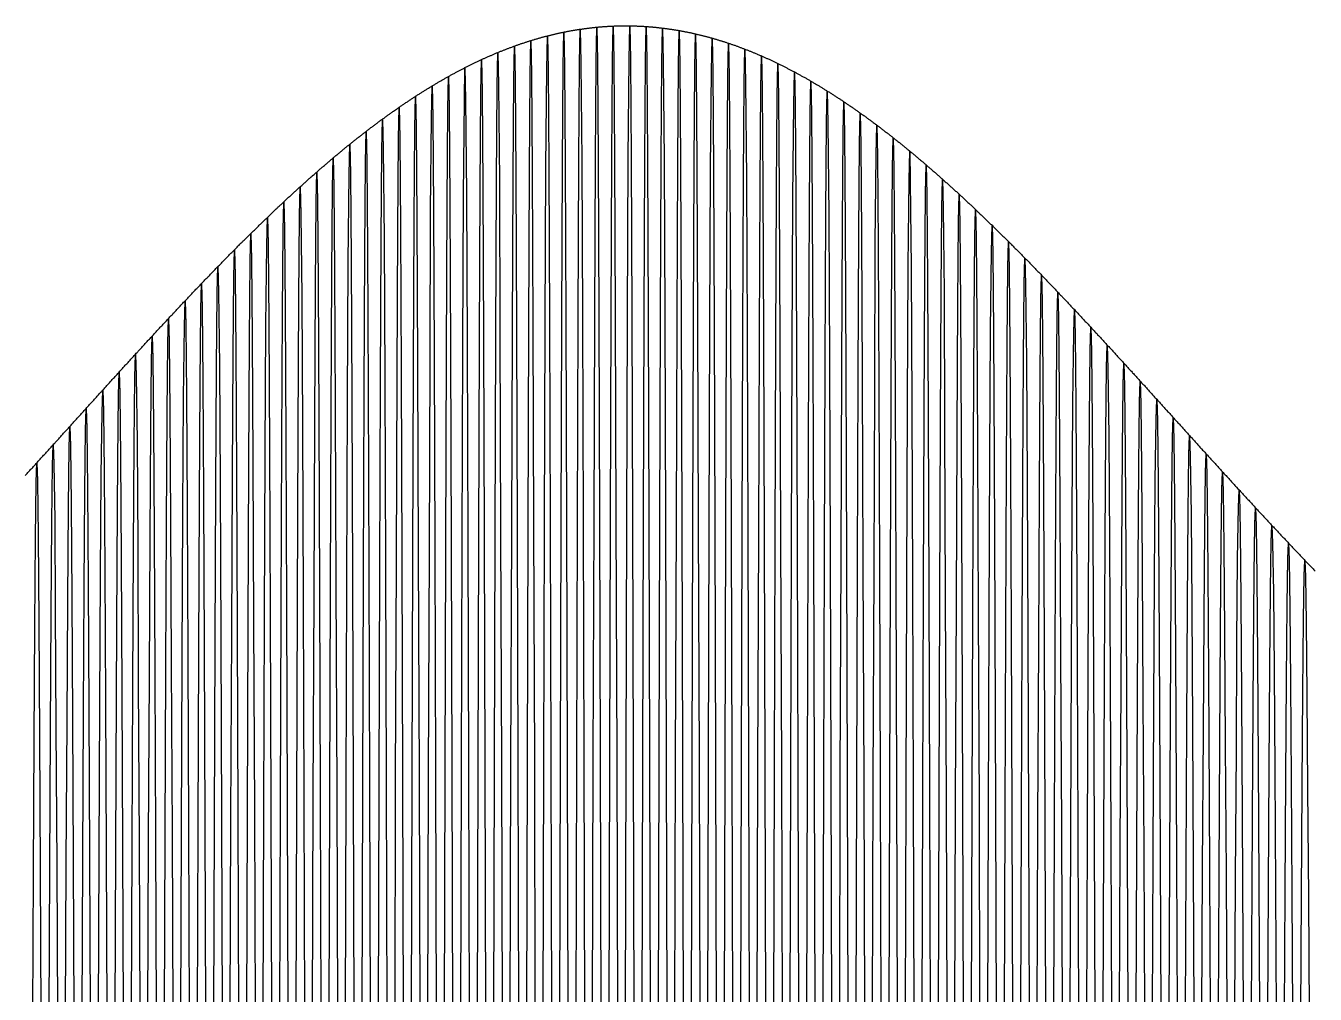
# Model space of a CAD drawing. Header units: metres. Extents: x 5 to 509, y -1 to 159.
# Drawn here: x 67.72 to 83.37, y 77.24 to 89 of the extents above; entities that cross this region are included whole.
import ezdxf

# ---------------------------------------------------------------- set-up
doc = ezdxf.new("R2010")
doc.units = ezdxf.units.M
doc.linetypes.add('DASHED', pattern=[0.6, 0.35, -0.25])
doc.layers.add('WAVE', color=7, linetype='Continuous')

msp = doc.modelspace()

# ---------------------------------------------------------------- linework, layer by layer
at = {"layer": 'WAVE', "linetype": 'DASHED'}
msp.add_lwpolyline([(67.708, 83.537), (67.717, 83.546), (67.725, 83.556), (67.733, 83.565), (67.742, 83.574), (67.75, 83.583), (67.758, 83.592), (67.767, 83.601), (67.775, 83.61), (67.783, 83.619), (67.792, 83.629), (67.8, 83.638), (67.808, 83.647), (67.817, 83.656), (67.825, 83.665), (67.833, 83.674), (67.842, 83.683), (67.85, 83.693), (67.858, 83.702), (67.867, 83.711), (67.875, 83.72), (67.883, 83.729), (67.892, 83.738), (67.9, 83.748), (67.908, 83.757), (67.917, 83.766), (67.925, 83.775), (67.933, 83.784), (67.942, 83.793), (67.95, 83.803), (67.958, 83.812), (67.967, 83.821), (67.975, 83.83), (67.983, 83.839), (67.992, 83.848), (68, 83.858), (68.008, 83.867), (68.017, 83.876), (68.025, 83.885), (68.033, 83.894), (68.042, 83.904), (68.05, 83.913), (68.058, 83.922), (68.067, 83.931), (68.075, 83.94), (68.083, 83.949), (68.092, 83.959), (68.1, 83.968), (68.108, 83.977), (68.117, 83.986), (68.125, 83.995), (68.133, 84.005), (68.142, 84.014), (68.15, 84.023), (68.158, 84.032), (68.167, 84.041), (68.175, 84.051), (68.183, 84.06), (68.192, 84.069), (68.2, 84.078), (68.208, 84.087), (68.217, 84.097), (68.225, 84.106), (68.233, 84.115), (68.242, 84.124), (68.25, 84.133), (68.258, 84.143), (68.267, 84.152), (68.275, 84.161), (68.283, 84.17), (68.292, 84.179), (68.3, 84.189), (68.308, 84.198), (68.317, 84.207), (68.325, 84.216), (68.333, 84.225), (68.342, 84.235), (68.35, 84.244), (68.358, 84.253), (68.367, 84.262), (68.375, 84.271), (68.383, 84.281), (68.392, 84.29), (68.4, 84.299), (68.408, 84.308), (68.417, 84.317), (68.425, 84.327), (68.433, 84.336), (68.442, 84.345), (68.45, 84.354), (68.458, 84.363), (68.467, 84.373), (68.475, 84.382), (68.483, 84.391), (68.492, 84.4), (68.5, 84.409), (68.508, 84.418), (68.517, 84.428), (68.525, 84.437), (68.533, 84.446), (68.542, 84.455), (68.55, 84.464), (68.558, 84.474), (68.567, 84.483), (68.575, 84.492), (68.583, 84.501), (68.592, 84.51), (68.6, 84.52), (68.608, 84.529), (68.617, 84.538), (68.625, 84.547), (68.633, 84.556), (68.642, 84.565), (68.65, 84.575), (68.658, 84.584), (68.667, 84.593), (68.675, 84.602), (68.683, 84.611), (68.692, 84.621), (68.7, 84.63), (68.708, 84.639), (68.717, 84.648), (68.725, 84.657), (68.733, 84.666), (68.742, 84.676), (68.75, 84.685), (68.758, 84.694), (68.767, 84.703), (68.775, 84.712), (68.783, 84.721), (68.792, 84.731), (68.8, 84.74), (68.808, 84.749), (68.817, 84.758), (68.825, 84.767), (68.833, 84.776), (68.842, 84.785), (68.85, 84.795), (68.858, 84.804), (68.867, 84.813), (68.875, 84.822), (68.883, 84.831), (68.892, 84.84), (68.9, 84.849), (68.908, 84.859), (68.917, 84.868), (68.925, 84.877), (68.933, 84.886), (68.942, 84.895), (68.95, 84.904), (68.958, 84.913), (68.967, 84.922), (68.975, 84.932), (68.983, 84.941), (68.992, 84.95), (69, 84.959), (69.008, 84.968), (69.017, 84.977), (69.025, 84.986), (69.033, 84.995), (69.042, 85.004), (69.05, 85.013), (69.058, 85.023), (69.067, 85.032), (69.075, 85.041), (69.083, 85.05), (69.092, 85.059), (69.1, 85.068), (69.108, 85.077), (69.117, 85.086), (69.125, 85.095), (69.133, 85.104), (69.142, 85.113), (69.15, 85.122), (69.158, 85.131), (69.167, 85.14), (69.175, 85.149), (69.183, 85.159), (69.192, 85.168), (69.2, 85.177), (69.208, 85.186), (69.217, 85.195), (69.225, 85.204), (69.233, 85.213), (69.242, 85.222), (69.25, 85.231), (69.258, 85.24), (69.267, 85.249), (69.275, 85.258), (69.283, 85.267), (69.292, 85.276), (69.3, 85.285), (69.308, 85.294), (69.317, 85.303), (69.325, 85.312), (69.333, 85.321), (69.342, 85.33), (69.35, 85.339), (69.358, 85.348), (69.367, 85.357), (69.375, 85.366), (69.383, 85.375), (69.392, 85.384), (69.4, 85.393), (69.408, 85.401), (69.417, 85.41), (69.425, 85.419), (69.433, 85.428), (69.442, 85.437), (69.45, 85.446), (69.458, 85.455), (69.467, 85.464), (69.475, 85.473), (69.483, 85.482), (69.492, 85.491), (69.5, 85.5), (69.508, 85.509), (69.517, 85.517), (69.525, 85.526), (69.533, 85.535), (69.542, 85.544), (69.55, 85.553), (69.558, 85.562), (69.567, 85.571), (69.575, 85.58), (69.583, 85.589), (69.592, 85.597), (69.6, 85.606), (69.608, 85.615), (69.617, 85.624), (69.625, 85.633), (69.633, 85.642), (69.642, 85.65), (69.65, 85.659), (69.658, 85.668), (69.667, 85.677), (69.675, 85.686), (69.683, 85.694), (69.692, 85.703), (69.7, 85.712), (69.708, 85.721), (69.717, 85.73), (69.725, 85.738), (69.733, 85.747), (69.742, 85.756), (69.75, 85.765), (69.758, 85.773), (69.767, 85.782), (69.775, 85.791), (69.783, 85.8), (69.792, 85.808), (69.8, 85.817), (69.808, 85.826), (69.817, 85.835), (69.825, 85.843), (69.833, 85.852), (69.842, 85.861), (69.85, 85.869), (69.858, 85.878), (69.867, 85.887), (69.875, 85.896), (69.883, 85.904), (69.892, 85.913), (69.9, 85.922), (69.908, 85.93), (69.917, 85.939), (69.925, 85.947), (69.933, 85.956), (69.942, 85.965), (69.95, 85.973), (69.958, 85.982), (69.967, 85.991), (69.975, 85.999), (69.983, 86.008), (69.992, 86.016), (70, 86.025), (70.008, 86.034), (70.017, 86.042), (70.025, 86.051), (70.033, 86.059), (70.042, 86.068), (70.05, 86.076), (70.058, 86.085), (70.067, 86.094), (70.075, 86.102), (70.083, 86.111), (70.092, 86.119), (70.1, 86.128), (70.108, 86.136), (70.117, 86.145), (70.125, 86.153), (70.133, 86.162), (70.142, 86.17), (70.15, 86.179), (70.158, 86.187), (70.167, 86.195), (70.175, 86.204), (70.183, 86.212), (70.192, 86.221), (70.2, 86.229), (70.208, 86.238), (70.217, 86.246), (70.225, 86.254), (70.233, 86.263), (70.242, 86.271), (70.25, 86.28), (70.258, 86.288), (70.267, 86.296), (70.275, 86.305), (70.283, 86.313), (70.292, 86.322), (70.3, 86.33), (70.308, 86.338), (70.317, 86.347), (70.325, 86.355), (70.333, 86.363), (70.342, 86.371), (70.35, 86.38), (70.358, 86.388), (70.367, 86.396), (70.375, 86.405), (70.383, 86.413), (70.392, 86.421), (70.4, 86.429), (70.408, 86.438), (70.417, 86.446), (70.425, 86.454), (70.433, 86.462), (70.442, 86.471), (70.45, 86.479), (70.458, 86.487), (70.467, 86.495), (70.475, 86.503), (70.483, 86.511), (70.492, 86.52), (70.5, 86.528), (70.508, 86.536), (70.517, 86.544), (70.525, 86.552), (70.533, 86.56), (70.542, 86.568), (70.55, 86.577), (70.558, 86.585), (70.567, 86.593), (70.575, 86.601), (70.583, 86.609), (70.592, 86.617), (70.6, 86.625), (70.608, 86.633), (70.617, 86.641), (70.625, 86.649), (70.633, 86.657), (70.642, 86.665), (70.65, 86.673), (70.658, 86.681), (70.667, 86.689), (70.675, 86.697), (70.683, 86.705), (70.692, 86.713), (70.7, 86.721), (70.708, 86.729), (70.717, 86.737), (70.725, 86.745), (70.733, 86.753), (70.742, 86.761), (70.75, 86.769), (70.758, 86.776), (70.767, 86.784), (70.775, 86.792), (70.783, 86.8), (70.792, 86.808), (70.8, 86.816), (70.808, 86.824), (70.817, 86.831), (70.825, 86.839), (70.833, 86.847), (70.842, 86.855), (70.85, 86.863), (70.858, 86.87), (70.867, 86.878), (70.875, 86.886), (70.883, 86.894), (70.892, 86.901), (70.9, 86.909), (70.908, 86.917), (70.917, 86.925), (70.925, 86.932), (70.933, 86.94), (70.942, 86.948), (70.95, 86.955), (70.958, 86.963), (70.967, 86.971), (70.975, 86.978), (70.983, 86.986), (70.992, 86.993), (71, 87.001), (71.008, 87.009), (71.017, 87.016), (71.025, 87.024), (71.033, 87.031), (71.042, 87.039), (71.05, 87.046), (71.058, 87.054), (71.067, 87.062), (71.075, 87.069), (71.083, 87.077), (71.092, 87.084), (71.1, 87.092), (71.108, 87.099), (71.117, 87.106), (71.125, 87.114), (71.133, 87.121), (71.142, 87.129), (71.15, 87.136), (71.158, 87.144), (71.167, 87.151), (71.175, 87.158), (71.183, 87.166), (71.192, 87.173), (71.2, 87.18), (71.208, 87.188), (71.217, 87.195), (71.225, 87.202), (71.233, 87.21), (71.242, 87.217), (71.25, 87.224), (71.258, 87.232), (71.267, 87.239), (71.275, 87.246), (71.283, 87.253), (71.292, 87.261), (71.3, 87.268), (71.308, 87.275), (71.317, 87.282), (71.325, 87.289), (71.333, 87.297), (71.342, 87.304), (71.35, 87.311), (71.358, 87.318), (71.367, 87.325), (71.375, 87.332), (71.383, 87.339), (71.392, 87.347), (71.4, 87.354), (71.408, 87.361), (71.417, 87.368), (71.425, 87.375), (71.433, 87.382), (71.442, 87.389), (71.45, 87.396), (71.458, 87.403), (71.467, 87.41), (71.475, 87.417), (71.483, 87.424), (71.492, 87.431), (71.5, 87.438), (71.508, 87.445), (71.517, 87.452), (71.525, 87.459), (71.533, 87.465), (71.542, 87.472), (71.55, 87.479), (71.558, 87.486), (71.567, 87.493), (71.575, 87.5), (71.583, 87.507), (71.592, 87.513), (71.6, 87.52), (71.608, 87.527), (71.617, 87.534), (71.625, 87.541), (71.633, 87.547), (71.642, 87.554), (71.65, 87.561), (71.658, 87.567), (71.667, 87.574), (71.675, 87.581), (71.683, 87.587), (71.692, 87.594), (71.7, 87.601), (71.708, 87.607), (71.717, 87.614), (71.725, 87.621), (71.733, 87.627), (71.742, 87.634), (71.75, 87.64), (71.758, 87.647), (71.767, 87.654), (71.775, 87.66), (71.783, 87.667), (71.792, 87.673), (71.8, 87.68), (71.808, 87.686), (71.817, 87.693), (71.825, 87.699), (71.833, 87.705), (71.842, 87.712), (71.85, 87.718), (71.858, 87.725), (71.867, 87.731), (71.875, 87.737), (71.883, 87.744), (71.892, 87.75), (71.9, 87.757), (71.908, 87.763), (71.917, 87.769), (71.925, 87.775), (71.933, 87.782), (71.942, 87.788), (71.95, 87.794), (71.958, 87.8), (71.967, 87.807), (71.975, 87.813), (71.983, 87.819), (71.992, 87.825), (72, 87.832), (72.008, 87.838), (72.017, 87.844), (72.025, 87.85), (72.033, 87.856), (72.042, 87.862), (72.05, 87.868), (72.058, 87.874), (72.067, 87.88), (72.075, 87.886), (72.083, 87.893), (72.092, 87.899), (72.1, 87.905), (72.108, 87.911), (72.117, 87.917), (72.125, 87.922), (72.133, 87.928), (72.142, 87.934), (72.15, 87.94), (72.158, 87.946), (72.167, 87.952), (72.175, 87.958), (72.183, 87.964), (72.192, 87.97), (72.2, 87.976), (72.208, 87.981), (72.217, 87.987), (72.225, 87.993), (72.233, 87.999), (72.242, 88.005), (72.25, 88.01), (72.258, 88.016), (72.267, 88.022), (72.275, 88.027), (72.283, 88.033), (72.292, 88.039), (72.3, 88.045), (72.308, 88.05), (72.317, 88.056), (72.325, 88.061), (72.333, 88.067), (72.342, 88.073), (72.35, 88.078), (72.358, 88.084), (72.367, 88.089), (72.375, 88.095), (72.383, 88.1), (72.392, 88.106), (72.4, 88.111), (72.408, 88.117), (72.417, 88.122), (72.425, 88.128), (72.433, 88.133), (72.442, 88.139), (72.45, 88.144), (72.458, 88.149), (72.467, 88.155), (72.475, 88.16), (72.483, 88.165), (72.492, 88.171), (72.5, 88.176), (72.508, 88.181), (72.517, 88.187), (72.525, 88.192), (72.533, 88.197), (72.542, 88.202), (72.55, 88.208), (72.558, 88.213), (72.567, 88.218), (72.575, 88.223), (72.583, 88.228), (72.592, 88.233), (72.6, 88.239), (72.608, 88.244), (72.617, 88.249), (72.625, 88.254), (72.633, 88.259), (72.642, 88.264), (72.65, 88.269), (72.658, 88.274), (72.667, 88.279), (72.675, 88.284), (72.683, 88.289), (72.692, 88.294), (72.7, 88.299), (72.708, 88.304), (72.717, 88.309), (72.725, 88.314), (72.733, 88.318), (72.742, 88.323), (72.75, 88.328), (72.758, 88.333), (72.767, 88.338), (72.775, 88.343), (72.783, 88.347), (72.792, 88.352), (72.8, 88.357), (72.808, 88.362), (72.817, 88.366), (72.825, 88.371), (72.833, 88.376), (72.842, 88.38), (72.85, 88.385), (72.858, 88.39), (72.867, 88.394), (72.875, 88.399), (72.883, 88.404), (72.892, 88.408), (72.9, 88.413), (72.908, 88.417), (72.917, 88.422), (72.925, 88.426), (72.933, 88.431), (72.942, 88.435), (72.95, 88.44), (72.958, 88.444), (72.967, 88.449), (72.975, 88.453), (72.983, 88.457), (72.992, 88.462), (73, 88.466), (73.008, 88.47), (73.017, 88.475), (73.025, 88.479), (73.033, 88.483), (73.042, 88.488), (73.05, 88.492), (73.058, 88.496), (73.067, 88.5), (73.075, 88.505), (73.083, 88.509), (73.092, 88.513), (73.1, 88.517), (73.108, 88.521), (73.117, 88.525), (73.125, 88.529), (73.133, 88.534), (73.142, 88.538), (73.15, 88.542), (73.158, 88.546), (73.167, 88.55), (73.175, 88.554), (73.183, 88.558), (73.192, 88.562), (73.2, 88.566), (73.208, 88.57), (73.217, 88.574), (73.225, 88.577), (73.233, 88.581), (73.242, 88.585), (73.25, 88.589), (73.258, 88.593), (73.267, 88.597), (73.275, 88.601), (73.283, 88.604), (73.292, 88.608), (73.3, 88.612), (73.308, 88.616), (73.317, 88.619), (73.325, 88.623), (73.333, 88.627), (73.342, 88.63), (73.35, 88.634), (73.358, 88.638), (73.367, 88.641), (73.375, 88.645), (73.383, 88.648), (73.392, 88.652), (73.4, 88.656), (73.408, 88.659), (73.417, 88.663), (73.425, 88.666), (73.433, 88.67), (73.442, 88.673), (73.45, 88.676), (73.458, 88.68), (73.467, 88.683), (73.475, 88.687), (73.483, 88.69), (73.492, 88.693), (73.5, 88.697), (73.508, 88.7), (73.517, 88.703), (73.525, 88.707), (73.533, 88.71), (73.542, 88.713), (73.55, 88.716), (73.558, 88.72), (73.567, 88.723), (73.575, 88.726), (73.583, 88.729), (73.592, 88.732), (73.6, 88.735), (73.608, 88.738), (73.617, 88.742), (73.625, 88.745), (73.633, 88.748), (73.642, 88.751), (73.65, 88.754), (73.658, 88.757), (73.667, 88.76), (73.675, 88.763), (73.683, 88.766), (73.692, 88.769), (73.7, 88.771), (73.708, 88.774), (73.717, 88.777), (73.725, 88.78), (73.733, 88.783), (73.742, 88.786), (73.75, 88.789), (73.758, 88.791), (73.767, 88.794), (73.775, 88.797), (73.783, 88.8), (73.792, 88.802), (73.8, 88.805), (73.808, 88.808), (73.817, 88.81), (73.825, 88.813), (73.833, 88.816), (73.842, 88.818), (73.85, 88.821), (73.858, 88.823), (73.867, 88.826), (73.875, 88.828), (73.883, 88.831), (73.892, 88.833), (73.9, 88.836), (73.908, 88.838), (73.917, 88.841), (73.925, 88.843), (73.933, 88.846), (73.942, 88.848), (73.95, 88.85), (73.958, 88.853), (73.967, 88.855), (73.975, 88.857), (73.983, 88.86), (73.992, 88.862), (74, 88.864), (74.008, 88.866), (74.017, 88.869), (74.025, 88.871), (74.033, 88.873), (74.042, 88.875), (74.05, 88.877), (74.058, 88.88), (74.067, 88.882), (74.075, 88.884), (74.083, 88.886), (74.092, 88.888), (74.1, 88.89), (74.108, 88.892), (74.117, 88.894), (74.125, 88.896), (74.133, 88.898), (74.142, 88.9), (74.15, 88.902), (74.158, 88.904), (74.167, 88.906), (74.175, 88.907), (74.183, 88.909), (74.192, 88.911), (74.2, 88.913), (74.208, 88.915), (74.217, 88.917), (74.225, 88.918), (74.233, 88.92), (74.242, 88.922), (74.25, 88.923), (74.258, 88.925), (74.267, 88.927), (74.275, 88.928), (74.283, 88.93), (74.292, 88.932), (74.3, 88.933), (74.308, 88.935), (74.317, 88.936), (74.325, 88.938), (74.333, 88.939), (74.342, 88.941), (74.35, 88.942), (74.358, 88.944), (74.367, 88.945), (74.375, 88.947), (74.383, 88.948), (74.392, 88.95), (74.4, 88.951), (74.408, 88.952), (74.417, 88.954), (74.425, 88.955), (74.433, 88.956), (74.442, 88.958), (74.45, 88.959), (74.458, 88.96), (74.467, 88.961), (74.475, 88.962), (74.483, 88.964), (74.492, 88.965), (74.5, 88.966), (74.508, 88.967), (74.517, 88.968), (74.525, 88.969), (74.533, 88.97), (74.542, 88.971), (74.55, 88.972), (74.558, 88.973), (74.567, 88.974), (74.575, 88.975), (74.583, 88.976), (74.592, 88.977), (74.6, 88.978), (74.608, 88.979), (74.617, 88.98), (74.625, 88.981), (74.633, 88.982), (74.642, 88.982), (74.65, 88.983), (74.658, 88.984), (74.667, 88.985), (74.675, 88.986), (74.683, 88.986), (74.692, 88.987), (74.7, 88.988), (74.708, 88.988), (74.717, 88.989), (74.725, 88.99), (74.733, 88.99), (74.742, 88.991), (74.75, 88.991), (74.758, 88.992), (74.767, 88.993), (74.775, 88.993), (74.783, 88.994), (74.792, 88.994), (74.8, 88.995), (74.808, 88.995), (74.817, 88.995), (74.825, 88.996), (74.833, 88.996), (74.842, 88.997), (74.85, 88.997), (74.858, 88.997), (74.867, 88.998), (74.875, 88.998), (74.883, 88.998), (74.892, 88.998), (74.9, 88.999), (74.908, 88.999), (74.917, 88.999), (74.925, 88.999), (74.933, 88.999), (74.942, 89), (74.95, 89), (74.958, 89), (74.967, 89), (74.975, 89), (74.983, 89), (74.992, 89), (75, 89), (75.008, 89), (75.017, 89), (75.025, 89), (75.033, 89), (75.042, 89), (75.05, 89), (75.058, 89), (75.067, 88.999), (75.075, 88.999), (75.083, 88.999), (75.092, 88.999), (75.1, 88.999), (75.108, 88.998), (75.117, 88.998), (75.125, 88.998), (75.133, 88.998), (75.142, 88.997), (75.15, 88.997), (75.158, 88.997), (75.167, 88.996), (75.175, 88.996), (75.183, 88.995), (75.192, 88.995), (75.2, 88.995), (75.208, 88.994), (75.217, 88.994), (75.225, 88.993), (75.233, 88.993), (75.242, 88.992), (75.25, 88.991), (75.258, 88.991), (75.267, 88.99), (75.275, 88.99), (75.283, 88.989), (75.292, 88.988), (75.3, 88.988), (75.308, 88.987), (75.317, 88.986), (75.325, 88.986), (75.333, 88.985), (75.342, 88.984), (75.35, 88.983), (75.358, 88.982), (75.367, 88.982), (75.375, 88.981), (75.383, 88.98), (75.392, 88.979), (75.4, 88.978), (75.408, 88.977), (75.417, 88.976), (75.425, 88.975), (75.433, 88.974), (75.442, 88.973), (75.45, 88.972), (75.458, 88.971), (75.467, 88.97), (75.475, 88.969), (75.483, 88.968), (75.492, 88.967), (75.5, 88.966), (75.508, 88.965), (75.517, 88.964), (75.525, 88.962), (75.533, 88.961), (75.542, 88.96), (75.55, 88.959), (75.558, 88.958), (75.567, 88.956), (75.575, 88.955), (75.583, 88.954), (75.592, 88.952), (75.6, 88.951), (75.608, 88.95), (75.617, 88.948), (75.625, 88.947), (75.633, 88.945), (75.642, 88.944), (75.65, 88.942), (75.658, 88.941), (75.667, 88.939), (75.675, 88.938), (75.683, 88.936), (75.692, 88.935), (75.7, 88.933), (75.708, 88.932), (75.717, 88.93), (75.725, 88.928), (75.733, 88.927), (75.742, 88.925), (75.75, 88.923), (75.758, 88.922), (75.767, 88.92), (75.775, 88.918), (75.783, 88.917), (75.792, 88.915), (75.8, 88.913), (75.808, 88.911), (75.817, 88.909), (75.825, 88.907), (75.833, 88.906), (75.842, 88.904), (75.85, 88.902), (75.858, 88.9), (75.867, 88.898), (75.875, 88.896), (75.883, 88.894), (75.892, 88.892), (75.9, 88.89), (75.908, 88.888), (75.917, 88.886), (75.925, 88.884), (75.933, 88.882), (75.942, 88.88), (75.95, 88.877), (75.958, 88.875), (75.967, 88.873), (75.975, 88.871), (75.983, 88.869), (75.992, 88.866), (76, 88.864), (76.008, 88.862), (76.017, 88.86), (76.025, 88.857), (76.033, 88.855), (76.042, 88.853), (76.05, 88.85), (76.058, 88.848), (76.067, 88.846), (76.075, 88.843), (76.083, 88.841), (76.092, 88.838), (76.1, 88.836), (76.108, 88.833), (76.117, 88.831), (76.125, 88.828), (76.133, 88.826), (76.142, 88.823), (76.15, 88.821), (76.158, 88.818), (76.167, 88.816), (76.175, 88.813), (76.183, 88.81), (76.192, 88.808), (76.2, 88.805), (76.208, 88.802), (76.217, 88.8), (76.225, 88.797), (76.233, 88.794), (76.242, 88.791), (76.25, 88.789), (76.258, 88.786), (76.267, 88.783), (76.275, 88.78), (76.283, 88.777), (76.292, 88.774), (76.3, 88.771), (76.308, 88.769), (76.317, 88.766), (76.325, 88.763), (76.333, 88.76), (76.342, 88.757), (76.35, 88.754), (76.358, 88.751), (76.367, 88.748), (76.375, 88.745), (76.383, 88.742), (76.392, 88.738), (76.4, 88.735), (76.408, 88.732), (76.417, 88.729), (76.425, 88.726), (76.433, 88.723), (76.442, 88.72), (76.45, 88.716), (76.458, 88.713), (76.467, 88.71), (76.475, 88.707), (76.483, 88.703), (76.492, 88.7), (76.5, 88.697), (76.508, 88.693), (76.517, 88.69), (76.525, 88.687), (76.533, 88.683), (76.542, 88.68), (76.55, 88.676), (76.558, 88.673), (76.567, 88.67), (76.575, 88.666), (76.583, 88.663), (76.592, 88.659), (76.6, 88.656), (76.608, 88.652), (76.617, 88.648), (76.625, 88.645), (76.633, 88.641), (76.642, 88.638), (76.65, 88.634), (76.658, 88.63), (76.667, 88.627), (76.675, 88.623), (76.683, 88.619), (76.692, 88.616), (76.7, 88.612), (76.708, 88.608), (76.717, 88.604), (76.725, 88.601), (76.733, 88.597), (76.742, 88.593), (76.75, 88.589), (76.758, 88.585), (76.767, 88.581), (76.775, 88.577), (76.783, 88.574), (76.792, 88.57), (76.8, 88.566), (76.808, 88.562), (76.817, 88.558), (76.825, 88.554), (76.833, 88.55), (76.842, 88.546), (76.85, 88.542), (76.858, 88.538), (76.867, 88.534), (76.875, 88.529), (76.883, 88.525), (76.892, 88.521), (76.9, 88.517), (76.908, 88.513), (76.917, 88.509), (76.925, 88.505), (76.933, 88.5), (76.942, 88.496), (76.95, 88.492), (76.958, 88.488), (76.967, 88.483), (76.975, 88.479), (76.983, 88.475), (76.992, 88.47), (77, 88.466), (77.008, 88.462), (77.017, 88.457), (77.025, 88.453), (77.033, 88.449), (77.042, 88.444), (77.05, 88.44), (77.058, 88.435), (77.067, 88.431), (77.075, 88.426), (77.083, 88.422), (77.092, 88.417), (77.1, 88.413), (77.108, 88.408), (77.117, 88.404), (77.125, 88.399), (77.133, 88.394), (77.142, 88.39), (77.15, 88.385), (77.158, 88.38), (77.167, 88.376), (77.175, 88.371), (77.183, 88.366), (77.192, 88.362), (77.2, 88.357), (77.208, 88.352), (77.217, 88.347), (77.225, 88.343), (77.233, 88.338), (77.242, 88.333), (77.25, 88.328), (77.258, 88.323), (77.267, 88.318), (77.275, 88.314), (77.283, 88.309), (77.292, 88.304), (77.3, 88.299), (77.308, 88.294), (77.317, 88.289), (77.325, 88.284), (77.333, 88.279), (77.342, 88.274), (77.35, 88.269), (77.358, 88.264), (77.367, 88.259), (77.375, 88.254), (77.383, 88.249), (77.392, 88.244), (77.4, 88.239), (77.408, 88.233), (77.417, 88.228), (77.425, 88.223), (77.433, 88.218), (77.442, 88.213), (77.45, 88.208), (77.458, 88.202), (77.467, 88.197), (77.475, 88.192), (77.483, 88.187), (77.492, 88.181), (77.5, 88.176), (77.508, 88.171), (77.517, 88.165), (77.525, 88.16), (77.533, 88.155), (77.542, 88.149), (77.55, 88.144), (77.558, 88.139), (77.567, 88.133), (77.575, 88.128), (77.583, 88.122), (77.592, 88.117), (77.6, 88.111), (77.608, 88.106), (77.617, 88.1), (77.625, 88.095), (77.633, 88.089), (77.642, 88.084), (77.65, 88.078), (77.658, 88.073), (77.667, 88.067), (77.675, 88.061), (77.683, 88.056), (77.692, 88.05), (77.7, 88.045), (77.708, 88.039), (77.717, 88.033), (77.725, 88.027), (77.733, 88.022), (77.742, 88.016), (77.75, 88.01), (77.758, 88.005), (77.767, 87.999), (77.775, 87.993), (77.783, 87.987), (77.792, 87.981), (77.8, 87.976), (77.808, 87.97), (77.817, 87.964), (77.825, 87.958), (77.833, 87.952), (77.842, 87.946), (77.85, 87.94), (77.858, 87.934), (77.867, 87.928), (77.875, 87.922), (77.883, 87.917), (77.892, 87.911), (77.9, 87.905), (77.908, 87.899), (77.917, 87.893), (77.925, 87.886), (77.933, 87.88), (77.942, 87.874), (77.95, 87.868), (77.958, 87.862), (77.967, 87.856), (77.975, 87.85), (77.983, 87.844), (77.992, 87.838), (78, 87.832), (78.008, 87.825), (78.017, 87.819), (78.025, 87.813), (78.033, 87.807), (78.042, 87.8), (78.05, 87.794), (78.058, 87.788), (78.067, 87.782), (78.075, 87.775), (78.083, 87.769), (78.092, 87.763), (78.1, 87.757), (78.108, 87.75), (78.117, 87.744), (78.125, 87.737), (78.133, 87.731), (78.142, 87.725), (78.15, 87.718), (78.158, 87.712), (78.167, 87.705), (78.175, 87.699), (78.183, 87.693), (78.192, 87.686), (78.2, 87.68), (78.208, 87.673), (78.217, 87.667), (78.225, 87.66), (78.233, 87.654), (78.242, 87.647), (78.25, 87.64), (78.258, 87.634), (78.267, 87.627), (78.275, 87.621), (78.283, 87.614), (78.292, 87.607), (78.3, 87.601), (78.308, 87.594), (78.317, 87.587), (78.325, 87.581), (78.333, 87.574), (78.342, 87.567), (78.35, 87.561), (78.358, 87.554), (78.367, 87.547), (78.375, 87.541), (78.383, 87.534), (78.392, 87.527), (78.4, 87.52), (78.408, 87.513), (78.417, 87.507), (78.425, 87.5), (78.433, 87.493), (78.442, 87.486), (78.45, 87.479), (78.458, 87.472), (78.467, 87.465), (78.475, 87.459), (78.483, 87.452), (78.492, 87.445), (78.5, 87.438), (78.508, 87.431), (78.517, 87.424), (78.525, 87.417), (78.533, 87.41), (78.542, 87.403), (78.55, 87.396), (78.558, 87.389), (78.567, 87.382), (78.575, 87.375), (78.583, 87.368), (78.592, 87.361), (78.6, 87.354), (78.608, 87.347), (78.617, 87.339), (78.625, 87.332), (78.633, 87.325), (78.642, 87.318), (78.65, 87.311), (78.658, 87.304), (78.667, 87.297), (78.675, 87.289), (78.683, 87.282), (78.692, 87.275), (78.7, 87.268), (78.708, 87.261), (78.717, 87.253), (78.725, 87.246), (78.733, 87.239), (78.742, 87.232), (78.75, 87.224), (78.758, 87.217), (78.767, 87.21), (78.775, 87.202), (78.783, 87.195), (78.792, 87.188), (78.8, 87.18), (78.808, 87.173), (78.817, 87.166), (78.825, 87.158), (78.833, 87.151), (78.842, 87.144), (78.85, 87.136), (78.858, 87.129), (78.867, 87.121), (78.875, 87.114), (78.883, 87.106), (78.892, 87.099), (78.9, 87.092), (78.908, 87.084), (78.917, 87.077), (78.925, 87.069), (78.933, 87.062), (78.942, 87.054), (78.95, 87.046), (78.958, 87.039), (78.967, 87.031), (78.975, 87.024), (78.983, 87.016), (78.992, 87.009), (79, 87.001), (79.008, 86.993), (79.017, 86.986), (79.025, 86.978), (79.033, 86.971), (79.042, 86.963), (79.05, 86.955), (79.058, 86.948), (79.067, 86.94), (79.075, 86.932), (79.083, 86.925), (79.092, 86.917), (79.1, 86.909), (79.108, 86.901), (79.117, 86.894), (79.125, 86.886), (79.133, 86.878), (79.142, 86.87), (79.15, 86.863), (79.158, 86.855), (79.167, 86.847), (79.175, 86.839), (79.183, 86.831), (79.192, 86.824), (79.2, 86.816), (79.208, 86.808), (79.217, 86.8), (79.225, 86.792), (79.233, 86.784), (79.242, 86.776), (79.25, 86.769), (79.258, 86.761), (79.267, 86.753), (79.275, 86.745), (79.283, 86.737), (79.292, 86.729), (79.3, 86.721), (79.308, 86.713), (79.317, 86.705), (79.325, 86.697), (79.333, 86.689), (79.342, 86.681), (79.35, 86.673), (79.358, 86.665), (79.367, 86.657), (79.375, 86.649), (79.383, 86.641), (79.392, 86.633), (79.4, 86.625), (79.408, 86.617), (79.417, 86.609), (79.425, 86.601), (79.433, 86.593), (79.442, 86.585), (79.45, 86.577), (79.458, 86.568), (79.467, 86.56), (79.475, 86.552), (79.483, 86.544), (79.492, 86.536), (79.5, 86.528), (79.508, 86.52), (79.517, 86.511), (79.525, 86.503), (79.533, 86.495), (79.542, 86.487), (79.55, 86.479), (79.558, 86.471), (79.567, 86.462), (79.575, 86.454), (79.583, 86.446), (79.592, 86.438), (79.6, 86.429), (79.608, 86.421), (79.617, 86.413), (79.625, 86.405), (79.633, 86.396), (79.642, 86.388), (79.65, 86.38), (79.658, 86.371), (79.667, 86.363), (79.675, 86.355), (79.683, 86.347), (79.692, 86.338), (79.7, 86.33), (79.708, 86.322), (79.717, 86.313), (79.725, 86.305), (79.733, 86.296), (79.742, 86.288), (79.75, 86.28), (79.758, 86.271), (79.767, 86.263), (79.775, 86.254), (79.783, 86.246), (79.792, 86.238), (79.8, 86.229), (79.808, 86.221), (79.817, 86.212), (79.825, 86.204), (79.833, 86.195), (79.842, 86.187), (79.85, 86.179), (79.858, 86.17), (79.867, 86.162), (79.875, 86.153), (79.883, 86.145), (79.892, 86.136), (79.9, 86.128), (79.908, 86.119), (79.917, 86.111), (79.925, 86.102), (79.933, 86.094), (79.942, 86.085), (79.95, 86.076), (79.958, 86.068), (79.967, 86.059), (79.975, 86.051), (79.983, 86.042), (79.992, 86.034), (80, 86.025), (80.008, 86.016), (80.017, 86.008), (80.025, 85.999), (80.033, 85.991), (80.042, 85.982), (80.05, 85.973), (80.058, 85.965), (80.067, 85.956), (80.075, 85.947), (80.083, 85.939), (80.092, 85.93), (80.1, 85.922), (80.108, 85.913), (80.117, 85.904), (80.125, 85.896), (80.133, 85.887), (80.142, 85.878), (80.15, 85.869), (80.158, 85.861), (80.167, 85.852), (80.175, 85.843), (80.183, 85.835), (80.192, 85.826), (80.2, 85.817), (80.208, 85.808), (80.217, 85.8), (80.225, 85.791), (80.233, 85.782), (80.242, 85.773), (80.25, 85.765), (80.258, 85.756), (80.267, 85.747), (80.275, 85.738), (80.283, 85.73), (80.292, 85.721), (80.3, 85.712), (80.308, 85.703), (80.317, 85.694), (80.325, 85.686), (80.333, 85.677), (80.342, 85.668), (80.35, 85.659), (80.358, 85.65), (80.367, 85.642), (80.375, 85.633), (80.383, 85.624), (80.392, 85.615), (80.4, 85.606), (80.408, 85.597), (80.417, 85.589), (80.425, 85.58), (80.433, 85.571), (80.442, 85.562), (80.45, 85.553), (80.458, 85.544), (80.467, 85.535), (80.475, 85.526), (80.483, 85.517), (80.492, 85.509), (80.5, 85.5), (80.508, 85.491), (80.517, 85.482), (80.525, 85.473), (80.533, 85.464), (80.542, 85.455), (80.55, 85.446), (80.558, 85.437), (80.567, 85.428), (80.575, 85.419), (80.583, 85.41), (80.592, 85.401), (80.6, 85.393), (80.608, 85.384), (80.617, 85.375), (80.625, 85.366), (80.633, 85.357), (80.642, 85.348), (80.65, 85.339), (80.658, 85.33), (80.667, 85.321), (80.675, 85.312), (80.683, 85.303), (80.692, 85.294), (80.7, 85.285), (80.708, 85.276), (80.717, 85.267), (80.725, 85.258), (80.733, 85.249), (80.742, 85.24), (80.75, 85.231), (80.758, 85.222), (80.767, 85.213), (80.775, 85.204), (80.783, 85.195), (80.792, 85.186), (80.8, 85.177), (80.808, 85.168), (80.817, 85.159), (80.825, 85.149), (80.833, 85.14), (80.842, 85.131), (80.85, 85.122), (80.858, 85.113), (80.867, 85.104), (80.875, 85.095), (80.883, 85.086), (80.892, 85.077), (80.9, 85.068), (80.908, 85.059), (80.917, 85.05), (80.925, 85.041), (80.933, 85.032), (80.942, 85.023), (80.95, 85.013), (80.958, 85.004), (80.967, 84.995), (80.975, 84.986), (80.983, 84.977), (80.992, 84.968), (81, 84.959), (81.008, 84.95), (81.017, 84.941), (81.025, 84.932), (81.033, 84.922), (81.042, 84.913), (81.05, 84.904), (81.058, 84.895), (81.067, 84.886), (81.075, 84.877), (81.083, 84.868), (81.092, 84.859), (81.1, 84.849), (81.108, 84.84), (81.117, 84.831), (81.125, 84.822), (81.133, 84.813), (81.142, 84.804), (81.15, 84.795), (81.158, 84.785), (81.167, 84.776), (81.175, 84.767), (81.183, 84.758), (81.192, 84.749), (81.2, 84.74), (81.208, 84.731), (81.217, 84.721), (81.225, 84.712), (81.233, 84.703), (81.242, 84.694), (81.25, 84.685), (81.258, 84.676), (81.267, 84.666), (81.275, 84.657), (81.283, 84.648), (81.292, 84.639), (81.3, 84.63), (81.308, 84.621), (81.317, 84.611), (81.325, 84.602), (81.333, 84.593), (81.342, 84.584), (81.35, 84.575), (81.358, 84.565), (81.367, 84.556), (81.375, 84.547), (81.383, 84.538), (81.392, 84.529), (81.4, 84.52), (81.408, 84.51), (81.417, 84.501), (81.425, 84.492), (81.433, 84.483), (81.442, 84.474), (81.45, 84.464), (81.458, 84.455), (81.467, 84.446), (81.475, 84.437), (81.483, 84.428), (81.492, 84.418), (81.5, 84.409), (81.508, 84.4), (81.517, 84.391), (81.525, 84.382), (81.533, 84.373), (81.542, 84.363), (81.55, 84.354), (81.558, 84.345), (81.567, 84.336), (81.575, 84.327), (81.583, 84.317), (81.592, 84.308), (81.6, 84.299), (81.608, 84.29), (81.617, 84.281), (81.625, 84.271), (81.633, 84.262), (81.642, 84.253), (81.65, 84.244), (81.658, 84.235), (81.667, 84.225), (81.675, 84.216), (81.683, 84.207), (81.692, 84.198), (81.7, 84.189), (81.708, 84.179), (81.717, 84.17), (81.725, 84.161), (81.733, 84.152), (81.742, 84.143), (81.75, 84.133), (81.758, 84.124), (81.767, 84.115), (81.775, 84.106), (81.783, 84.097), (81.792, 84.087), (81.8, 84.078), (81.808, 84.069), (81.817, 84.06), (81.825, 84.051), (81.833, 84.041), (81.842, 84.032), (81.85, 84.023), (81.858, 84.014), (81.867, 84.005), (81.875, 83.995), (81.883, 83.986), (81.892, 83.977), (81.9, 83.968), (81.908, 83.959), (81.917, 83.949), (81.925, 83.94), (81.933, 83.931), (81.942, 83.922), (81.95, 83.913), (81.958, 83.904), (81.967, 83.894), (81.975, 83.885), (81.983, 83.876), (81.992, 83.867), (82, 83.858), (82.008, 83.848), (82.017, 83.839), (82.025, 83.83), (82.033, 83.821), (82.042, 83.812), (82.05, 83.803), (82.058, 83.793), (82.067, 83.784), (82.075, 83.775), (82.083, 83.766), (82.092, 83.757), (82.1, 83.748), (82.108, 83.738), (82.117, 83.729), (82.125, 83.72), (82.133, 83.711), (82.142, 83.702), (82.15, 83.693), (82.158, 83.683), (82.167, 83.674), (82.175, 83.665), (82.183, 83.656), (82.192, 83.647), (82.2, 83.638), (82.208, 83.629), (82.217, 83.619), (82.225, 83.61), (82.233, 83.601), (82.242, 83.592), (82.25, 83.583), (82.258, 83.574), (82.267, 83.565), (82.275, 83.556), (82.283, 83.546), (82.292, 83.537), (82.3, 83.528), (82.308, 83.519), (82.317, 83.51), (82.325, 83.501), (82.333, 83.492), (82.342, 83.483), (82.35, 83.473), (82.358, 83.464), (82.367, 83.455), (82.375, 83.446), (82.383, 83.437), (82.392, 83.428), (82.4, 83.419), (82.408, 83.41), (82.417, 83.401), (82.425, 83.392), (82.433, 83.383), (82.442, 83.373), (82.45, 83.364), (82.458, 83.355), (82.467, 83.346), (82.475, 83.337), (82.483, 83.328), (82.492, 83.319), (82.5, 83.31), (82.508, 83.301), (82.517, 83.292), (82.525, 83.283), (82.533, 83.274), (82.542, 83.265), (82.55, 83.256), (82.558, 83.247), (82.567, 83.238), (82.575, 83.228), (82.583, 83.219), (82.592, 83.21), (82.6, 83.201), (82.608, 83.192), (82.617, 83.183), (82.625, 83.174), (82.633, 83.165), (82.642, 83.156), (82.65, 83.147), (82.658, 83.138), (82.667, 83.129), (82.675, 83.12), (82.683, 83.111), (82.692, 83.102), (82.7, 83.093), (82.708, 83.084), (82.717, 83.075), (82.725, 83.066), (82.733, 83.057), (82.742, 83.048), (82.75, 83.039), (82.758, 83.03), (82.767, 83.021), (82.775, 83.012), (82.783, 83.004), (82.792, 82.995), (82.8, 82.986), (82.808, 82.977), (82.817, 82.968), (82.825, 82.959), (82.833, 82.95), (82.842, 82.941), (82.85, 82.932), (82.858, 82.923), (82.867, 82.914), (82.875, 82.905), (82.883, 82.896), (82.892, 82.887), (82.9, 82.878), (82.908, 82.87), (82.917, 82.861), (82.925, 82.852), (82.933, 82.843), (82.942, 82.834), (82.95, 82.825), (82.958, 82.816), (82.967, 82.807), (82.975, 82.798), (82.983, 82.79), (82.992, 82.781), (83, 82.772), (83.008, 82.763), (83.017, 82.754), (83.025, 82.745), (83.033, 82.736), (83.042, 82.728), (83.05, 82.719), (83.058, 82.71), (83.067, 82.701), (83.075, 82.692), (83.083, 82.683), (83.092, 82.675), (83.1, 82.666), (83.108, 82.657), (83.117, 82.648), (83.125, 82.639), (83.133, 82.631), (83.142, 82.622), (83.15, 82.613), (83.158, 82.604), (83.167, 82.595), (83.175, 82.587), (83.183, 82.578), (83.192, 82.569), (83.2, 82.56), (83.208, 82.552), (83.217, 82.543), (83.225, 82.534), (83.233, 82.525), (83.242, 82.517), (83.25, 82.508), (83.258, 82.499), (83.267, 82.491), (83.275, 82.482), (83.283, 82.473), (83.292, 82.464), (83.3, 82.456), (83.308, 82.447), (83.317, 82.438), (83.325, 82.43), (83.333, 82.421), (83.342, 82.412), (83.35, 82.404), (83.358, 82.395), (83.367, 82.386), (83.375, 82.378)], dxfattribs=at)
at = {"layer": 'WAVE'}
for points in [[(74.4, 77), (74.408, 80.093), (74.417, 82.977), (74.425, 85.453), (74.433, 87.354), (74.442, 88.55), (74.45, 88.959), (74.458, 88.552), (74.467, 87.359), (74.475, 85.459), (74.483, 82.982), (74.492, 80.097), (74.5, 77)], [(74.6, 77), (74.608, 80.1), (74.617, 82.99), (74.625, 85.472), (74.633, 87.376), (74.642, 88.574), (74.65, 88.983), (74.658, 88.576), (74.667, 87.379), (74.675, 85.475), (74.683, 82.993), (74.692, 80.102), (74.7, 77)], [(74.8, 77), (74.808, 80.105), (74.817, 82.998), (74.825, 85.482), (74.833, 87.389), (74.842, 88.588), (74.85, 88.997), (74.858, 88.588), (74.867, 87.39), (74.875, 85.484), (74.883, 82.999), (74.892, 80.105), (74.9, 77)], [(75, 77), (75.008, 80.106), (75.017, 83), (75.025, 85.485), (75.033, 87.392), (75.042, 88.591), (75.05, 89), (75.058, 88.591), (75.067, 87.392), (75.075, 85.485), (75.083, 83), (75.092, 80.106), (75.1, 77)], [(75.2, 77), (75.208, 80.104), (75.217, 82.997), (75.225, 85.48), (75.233, 87.386), (75.242, 88.583), (75.25, 88.991), (75.258, 88.582), (75.267, 87.384), (75.275, 85.478), (75.283, 82.995), (75.292, 80.103), (75.3, 77)], [(75.4, 77), (75.408, 80.1), (75.417, 82.988), (75.425, 85.468), (75.433, 87.37), (75.442, 88.565), (75.45, 88.972), (75.458, 88.563), (75.467, 87.367), (75.475, 85.464), (75.483, 82.984), (75.492, 80.097), (75.5, 77)], [(75.6, 77), (75.608, 80.093), (75.617, 82.974), (75.625, 85.448), (75.633, 87.345), (75.642, 88.537), (75.65, 88.942), (75.658, 88.534), (75.667, 87.34), (75.675, 85.441), (75.683, 82.968), (75.692, 80.089), (75.7, 77)], [(73.8, 77), (73.808, 80.056), (73.817, 82.905), (73.825, 85.353), (73.833, 87.233), (73.842, 88.416), (73.85, 88.821), (73.858, 88.42), (73.867, 87.242), (73.875, 85.364), (73.883, 82.915), (73.892, 80.063), (73.9, 77)], [(74, 77), (74.008, 80.071), (74.017, 82.934), (74.025, 85.394), (74.033, 87.282), (74.042, 88.471), (74.05, 88.877), (74.058, 88.475), (74.067, 87.29), (74.075, 85.403), (74.083, 82.943), (74.092, 80.077), (74.1, 77)], [(74.2, 77), (74.208, 80.084), (74.217, 82.958), (74.225, 85.427), (74.233, 87.323), (74.242, 88.516), (74.25, 88.923), (74.258, 88.519), (74.267, 87.329), (74.275, 85.435), (74.283, 82.965), (74.292, 80.088), (74.3, 77)], [(75.8, 77), (75.808, 80.083), (75.817, 82.955), (75.825, 85.42), (75.833, 87.311), (75.842, 88.498), (75.85, 88.902), (75.858, 88.494), (75.867, 87.304), (75.875, 85.412), (75.883, 82.947), (75.892, 80.078), (75.9, 77)], [(76, 77), (76.008, 80.07), (76.017, 82.93), (76.025, 85.384), (76.033, 87.267), (76.042, 88.449), (76.05, 88.85), (76.058, 88.444), (76.067, 87.259), (76.075, 85.374), (76.083, 82.92), (76.092, 80.064), (76.1, 77)], [(76.2, 77), (76.208, 80.055), (76.217, 82.9), (76.225, 85.342), (76.233, 87.214), (76.242, 88.39), (76.25, 88.789), (76.258, 88.384), (76.267, 87.204), (76.275, 85.33), (76.283, 82.889), (76.292, 80.047), (76.3, 77)], [(73.4, 77), (73.408, 80.018), (73.417, 82.831), (73.425, 85.249), (73.433, 87.106), (73.442, 88.275), (73.45, 88.676), (73.458, 88.282), (73.467, 87.118), (73.475, 85.264), (73.483, 82.845), (73.492, 80.026), (73.5, 77)], [(73.6, 77), (73.608, 80.038), (73.617, 82.871), (73.625, 85.305), (73.633, 87.174), (73.642, 88.35), (73.65, 88.754), (73.658, 88.356), (73.667, 87.184), (73.675, 85.317), (73.683, 82.883), (73.692, 80.046), (73.7, 77)], [(76.4, 77), (76.408, 80.037), (76.417, 82.865), (76.425, 85.291), (76.433, 87.152), (76.442, 88.32), (76.45, 88.716), (76.458, 88.314), (76.467, 87.141), (76.475, 85.278), (76.483, 82.852), (76.492, 80.028), (76.5, 77)], [(76.6, 77), (76.608, 80.016), (76.617, 82.824), (76.625, 85.234), (76.633, 87.082), (76.642, 88.241), (76.65, 88.634), (76.658, 88.234), (76.667, 87.069), (76.675, 85.219), (76.683, 82.81), (76.692, 80.006), (76.7, 77)], [(73, 77), (73.008, 79.969), (73.017, 82.737), (73.025, 85.117), (73.033, 86.945), (73.042, 88.096), (73.05, 88.492), (73.058, 88.104), (73.067, 86.96), (73.075, 85.135), (73.083, 82.754), (73.092, 79.98), (73.1, 77)], [(73.2, 77), (73.208, 79.994), (73.217, 82.787), (73.225, 85.186), (73.233, 87.03), (73.242, 88.19), (73.25, 88.589), (73.258, 88.198), (73.267, 87.043), (73.275, 85.203), (73.283, 82.802), (73.292, 80.004), (73.3, 77)], [(76.8, 77), (76.808, 79.992), (76.817, 82.779), (76.825, 85.17), (76.833, 87.002), (76.842, 88.152), (76.85, 88.542), (76.858, 88.144), (76.867, 86.988), (76.875, 85.153), (76.883, 82.763), (76.892, 79.982), (76.9, 77)], [(72.8, 77), (72.808, 79.941), (72.817, 82.683), (72.825, 85.041), (72.833, 86.852), (72.842, 87.993), (72.85, 88.385), (72.858, 88.002), (72.867, 86.868), (72.875, 85.06), (72.883, 82.702), (72.892, 79.953), (72.9, 77)], [(77, 77), (77.008, 79.967), (77.017, 82.729), (77.025, 85.098), (77.033, 86.915), (77.042, 88.054), (77.05, 88.44), (77.058, 88.046), (77.067, 86.899), (77.075, 85.08), (77.083, 82.711), (77.092, 79.955), (77.1, 77)], [(77.2, 77), (77.208, 79.938), (77.217, 82.674), (77.225, 85.02), (77.233, 86.819), (77.242, 87.947), (77.25, 88.328), (77.258, 87.938), (77.267, 86.802), (77.275, 85), (77.283, 82.654), (77.292, 79.926), (77.3, 77)], [(72.6, 77), (72.608, 79.91), (72.617, 82.624), (72.625, 84.958), (72.633, 86.751), (72.642, 87.88), (72.65, 88.269), (72.658, 87.89), (72.667, 86.768), (72.675, 84.979), (72.683, 82.645), (72.692, 79.923), (72.7, 77)], [(77.4, 77), (77.408, 79.907), (77.417, 82.614), (77.425, 84.936), (77.433, 86.715), (77.442, 87.831), (77.45, 88.208), (77.458, 87.821), (77.467, 86.697), (77.475, 84.914), (77.483, 82.593), (77.492, 79.894), (77.5, 77)], [(72.2, 77), (72.208, 79.842), (72.217, 82.494), (72.225, 84.773), (72.233, 86.525), (72.242, 87.63), (72.25, 88.01), (72.258, 87.641), (72.267, 86.545), (72.275, 84.798), (72.283, 82.517), (72.292, 79.857), (72.3, 77)], [(72.4, 77), (72.408, 79.877), (72.417, 82.561), (72.425, 84.869), (72.433, 86.642), (72.442, 87.759), (72.45, 88.144), (72.458, 87.769), (72.467, 86.66), (72.475, 84.891), (72.483, 82.583), (72.492, 79.891), (72.5, 77)], [(77.6, 77), (77.608, 79.874), (77.617, 82.55), (77.625, 84.845), (77.633, 86.604), (77.642, 87.706), (77.65, 88.078), (77.658, 87.695), (77.667, 86.584), (77.675, 84.822), (77.683, 82.528), (77.692, 79.86), (77.7, 77)], [(72, 77), (72.008, 79.805), (72.017, 82.422), (72.025, 84.672), (72.033, 86.402), (72.042, 87.492), (72.05, 87.868), (72.058, 87.504), (72.067, 86.423), (72.075, 84.698), (72.083, 82.446), (72.092, 79.821), (72.1, 77)], [(77.8, 77), (77.808, 79.839), (77.817, 82.482), (77.825, 84.748), (77.833, 86.485), (77.842, 87.573), (77.85, 87.94), (77.858, 87.562), (77.867, 86.464), (77.875, 84.723), (77.883, 82.458), (77.892, 79.824), (77.9, 77)], [(71.8, 77), (71.808, 79.766), (71.817, 82.346), (71.825, 84.565), (71.833, 86.271), (71.842, 87.347), (71.85, 87.718), (71.858, 87.359), (71.867, 86.293), (71.875, 84.593), (71.883, 82.372), (71.892, 79.782), (71.9, 77)], [(78, 77), (78.008, 79.802), (78.017, 82.41), (78.025, 84.646), (78.033, 86.359), (78.042, 87.432), (78.05, 87.794), (78.058, 87.42), (78.067, 86.337), (78.075, 84.619), (78.083, 82.385), (78.092, 79.786), (78.1, 77)], [(71.6, 77), (71.608, 79.725), (71.617, 82.267), (71.625, 84.453), (71.633, 86.134), (71.642, 87.194), (71.65, 87.561), (71.658, 87.207), (71.667, 86.157), (71.675, 84.482), (71.683, 82.294), (71.692, 79.742), (71.7, 77)], [(78.2, 77), (78.208, 79.762), (78.217, 82.333), (78.225, 84.538), (78.233, 86.226), (78.242, 87.284), (78.25, 87.64), (78.258, 87.272), (78.267, 86.203), (78.275, 84.51), (78.283, 82.307), (78.292, 79.745), (78.3, 77)], [(71.4, 77), (71.408, 79.682), (71.417, 82.184), (71.425, 84.336), (71.433, 85.991), (71.442, 87.035), (71.45, 87.396), (71.458, 87.048), (71.467, 86.015), (71.475, 84.366), (71.483, 82.212), (71.492, 79.7), (71.5, 77)], [(78.4, 77), (78.408, 79.721), (78.417, 82.253), (78.425, 84.424), (78.433, 86.087), (78.442, 87.129), (78.45, 87.479), (78.458, 87.115), (78.467, 86.063), (78.475, 84.395), (78.483, 82.226), (78.492, 79.703), (78.5, 77)], [(71.2, 77), (71.208, 79.637), (71.217, 82.098), (71.225, 84.214), (71.233, 85.842), (71.242, 86.869), (71.25, 87.224), (71.258, 86.883), (71.267, 85.867), (71.275, 84.245), (71.283, 82.127), (71.292, 79.656), (71.3, 77)], [(78.6, 77), (78.608, 79.678), (78.617, 82.17), (78.625, 84.306), (78.633, 85.942), (78.642, 86.967), (78.65, 87.311), (78.658, 86.953), (78.667, 85.917), (78.675, 84.276), (78.683, 82.141), (78.692, 79.659), (78.7, 77)], [(78.8, 77), (78.808, 79.633), (78.817, 82.083), (78.825, 84.183), (78.833, 85.791), (78.842, 86.798), (78.85, 87.136), (78.858, 86.784), (78.867, 85.765), (78.875, 84.152), (78.883, 82.053), (78.892, 79.614), (78.9, 77)], [(71, 77), (71.008, 79.59), (71.017, 82.008), (71.025, 84.088), (71.033, 85.687), (71.042, 86.697), (71.05, 87.046), (71.058, 86.711), (71.067, 85.714), (71.075, 84.12), (71.083, 82.038), (71.092, 79.61), (71.1, 77)], [(79, 77), (79.008, 79.586), (79.017, 81.993), (79.025, 84.056), (79.033, 85.635), (79.042, 86.623), (79.05, 86.955), (79.058, 86.609), (79.067, 85.608), (79.075, 84.023), (79.083, 81.962), (79.092, 79.567), (79.1, 77)], [(70.8, 77), (70.808, 79.543), (70.817, 81.916), (70.825, 83.957), (70.833, 85.528), (70.842, 86.519), (70.85, 86.863), (70.858, 86.534), (70.867, 85.555), (70.875, 83.99), (70.883, 81.947), (70.892, 79.563), (70.9, 77)], [(79.2, 77), (79.208, 79.538), (79.217, 81.9), (79.225, 83.924), (79.233, 85.473), (79.242, 86.443), (79.25, 86.769), (79.258, 86.428), (79.267, 85.446), (79.275, 83.891), (79.283, 81.868), (79.292, 79.518), (79.3, 77)], [(70.6, 77), (70.608, 79.493), (70.617, 81.821), (70.625, 83.823), (70.633, 85.363), (70.642, 86.336), (70.65, 86.673), (70.658, 86.351), (70.667, 85.391), (70.675, 83.857), (70.683, 81.853), (70.692, 79.514), (70.7, 77)], [(70.4, 77), (70.408, 79.443), (70.417, 81.723), (70.425, 83.685), (70.433, 85.195), (70.442, 86.148), (70.45, 86.479), (70.458, 86.164), (70.467, 85.223), (70.475, 83.72), (70.483, 81.756), (70.492, 79.464), (70.5, 77)], [(79.4, 77), (79.408, 79.489), (79.417, 81.804), (79.425, 83.789), (79.433, 85.308), (79.442, 86.258), (79.45, 86.577), (79.458, 86.242), (79.467, 85.28), (79.475, 83.754), (79.483, 81.772), (79.492, 79.468), (79.5, 77)], [(70.2, 77), (70.208, 79.391), (70.217, 81.623), (70.225, 83.544), (70.233, 85.022), (70.242, 85.955), (70.25, 86.28), (70.258, 85.972), (70.267, 85.051), (70.275, 83.579), (70.283, 81.657), (70.292, 79.413), (70.3, 77)], [(79.6, 77), (79.608, 79.438), (79.617, 81.706), (79.625, 83.65), (79.633, 85.137), (79.642, 86.068), (79.65, 86.38), (79.658, 86.052), (79.667, 85.109), (79.675, 83.615), (79.683, 81.673), (79.692, 79.417), (79.7, 77)], [(79.8, 77), (79.808, 79.387), (79.817, 81.606), (79.825, 83.508), (79.833, 84.964), (79.842, 85.874), (79.85, 86.179), (79.858, 85.858), (79.867, 84.934), (79.875, 83.472), (79.883, 81.572), (79.892, 79.365), (79.9, 77)], [(70, 77), (70.008, 79.338), (70.017, 81.521), (70.025, 83.4), (70.033, 84.846), (70.042, 85.759), (70.05, 86.076), (70.058, 85.775), (70.067, 84.875), (70.075, 83.436), (70.083, 81.555), (70.092, 79.36), (70.1, 77)], [(80, 77), (80.008, 79.334), (80.017, 81.504), (80.025, 83.363), (80.033, 84.786), (80.042, 85.676), (80.05, 85.973), (80.058, 85.659), (80.067, 84.756), (80.075, 83.327), (80.083, 81.469), (80.092, 79.311), (80.1, 77)], [(69.8, 77), (69.808, 79.284), (69.817, 81.417), (69.825, 83.253), (69.833, 84.666), (69.842, 85.559), (69.85, 85.869), (69.858, 85.576), (69.867, 84.696), (69.875, 83.29), (69.883, 81.452), (69.892, 79.307), (69.9, 77)], [(69.6, 77), (69.608, 79.23), (69.617, 81.312), (69.625, 83.104), (69.633, 84.484), (69.642, 85.356), (69.65, 85.659), (69.658, 85.373), (69.667, 84.514), (69.675, 83.142), (69.683, 81.347), (69.692, 79.253), (69.7, 77)], [(80.2, 77), (80.208, 79.28), (80.217, 81.4), (80.225, 83.216), (80.233, 84.606), (80.242, 85.475), (80.25, 85.765), (80.258, 85.458), (80.267, 84.575), (80.275, 83.179), (80.283, 81.365), (80.292, 79.257), (80.3, 77)], [(80.4, 77), (80.408, 79.225), (80.417, 81.294), (80.425, 83.067), (80.433, 84.423), (80.442, 85.27), (80.45, 85.553), (80.458, 85.253), (80.467, 84.392), (80.475, 83.029), (80.483, 81.259), (80.492, 79.202), (80.5, 77)], [(69.4, 77), (69.408, 79.174), (69.417, 81.205), (69.425, 82.953), (69.433, 84.299), (69.442, 85.15), (69.45, 85.446), (69.458, 85.167), (69.467, 84.33), (69.475, 82.991), (69.483, 81.241), (69.492, 79.198), (69.5, 77)], [(69.2, 77), (69.208, 79.119), (69.217, 81.097), (69.225, 82.801), (69.233, 84.112), (69.242, 84.942), (69.25, 85.231), (69.258, 84.959), (69.267, 84.144), (69.275, 82.839), (69.283, 81.133), (69.292, 79.142), (69.3, 77)], [(80.6, 77), (80.608, 79.17), (80.617, 81.187), (80.625, 82.915), (80.633, 84.237), (80.642, 85.063), (80.65, 85.339), (80.658, 85.046), (80.667, 84.206), (80.675, 82.877), (80.683, 81.151), (80.692, 79.147), (80.7, 77)], [(80.8, 77), (80.808, 79.114), (80.817, 81.079), (80.825, 82.763), (80.833, 84.05), (80.842, 84.854), (80.85, 85.122), (80.858, 84.837), (80.867, 84.018), (80.875, 82.724), (80.883, 81.043), (80.892, 79.09), (80.9, 77)], [(69, 77), (69.008, 79.062), (69.017, 80.989), (69.025, 82.647), (69.033, 83.924), (69.042, 84.732), (69.05, 85.013), (69.058, 84.749), (69.067, 83.956), (69.075, 82.686), (69.083, 81.025), (69.092, 79.086), (69.1, 77)], [(81, 77), (81.008, 79.058), (81.017, 80.97), (81.025, 82.608), (81.033, 83.861), (81.042, 84.644), (81.05, 84.904), (81.058, 84.626), (81.067, 83.829), (81.075, 82.57), (81.083, 80.934), (81.092, 79.034), (81.1, 77)], [(68.8, 77), (68.808, 79.006), (68.817, 80.879), (68.825, 82.492), (68.833, 83.734), (68.842, 84.52), (68.85, 84.795), (68.858, 84.538), (68.867, 83.766), (68.875, 82.531), (68.883, 80.916), (68.892, 79.029), (68.9, 77)], [(68.6, 77), (68.608, 78.949), (68.617, 80.769), (68.625, 82.337), (68.633, 83.544), (68.642, 84.308), (68.65, 84.575), (68.658, 84.325), (68.667, 83.576), (68.675, 82.376), (68.683, 80.806), (68.692, 78.972), (68.7, 77)], [(81.2, 77), (81.208, 79.001), (81.217, 80.861), (81.225, 82.453), (81.233, 83.671), (81.242, 84.432), (81.25, 84.685), (81.258, 84.414), (81.267, 83.639), (81.275, 82.414), (81.283, 80.824), (81.292, 78.977), (81.3, 77)], [(81.4, 77), (81.408, 78.944), (81.417, 80.751), (81.425, 82.298), (81.433, 83.48), (81.442, 84.219), (81.45, 84.464), (81.458, 84.201), (81.467, 83.448), (81.475, 82.259), (81.483, 80.714), (81.492, 78.92), (81.5, 77)], [(68.4, 77), (68.408, 78.891), (68.417, 80.659), (68.425, 82.181), (68.433, 83.353), (68.442, 84.095), (68.45, 84.354), (68.458, 84.112), (68.467, 83.385), (68.475, 82.22), (68.483, 80.695), (68.492, 78.915), (68.5, 77)], [(81.6, 77), (81.608, 78.887), (81.617, 80.64), (81.625, 82.142), (81.633, 83.289), (81.642, 84.006), (81.65, 84.244), (81.658, 83.988), (81.667, 83.257), (81.675, 82.103), (81.683, 80.603), (81.692, 78.863), (81.7, 77)], [(68.2, 77), (68.208, 78.834), (68.217, 80.548), (68.225, 82.025), (68.233, 83.162), (68.242, 83.881), (68.25, 84.133), (68.258, 83.899), (68.267, 83.194), (68.275, 82.064), (68.283, 80.585), (68.292, 78.858), (68.3, 77)], [(81.8, 77), (81.808, 78.83), (81.817, 80.53), (81.825, 81.985), (81.833, 83.098), (81.842, 83.793), (81.85, 84.023), (81.858, 83.775), (81.867, 83.066), (81.875, 81.946), (81.883, 80.493), (81.892, 78.806), (81.9, 77)], [(68, 77), (68.008, 78.777), (68.017, 80.438), (68.025, 81.869), (68.033, 82.971), (68.042, 83.668), (68.05, 83.913), (68.058, 83.686), (68.067, 83.002), (68.075, 81.908), (68.083, 80.475), (68.092, 78.801), (68.1, 77)], [(82, 77), (82.008, 78.773), (82.017, 80.42), (82.025, 81.83), (82.033, 82.907), (82.042, 83.58), (82.05, 83.803), (82.058, 83.562), (82.067, 82.875), (82.075, 81.791), (82.083, 80.383), (82.092, 78.749), (82.1, 77)], [(67.8, 77), (67.808, 78.72), (67.817, 80.328), (67.825, 81.713), (67.833, 82.78), (67.842, 83.456), (67.85, 83.693), (67.858, 83.473), (67.867, 82.812), (67.875, 81.752), (67.883, 80.365), (67.892, 78.744), (67.9, 77)], [(82.2, 77), (82.208, 78.716), (82.217, 80.31), (82.225, 81.674), (82.233, 82.717), (82.242, 83.367), (82.25, 83.583), (82.258, 83.35), (82.267, 82.685), (82.275, 81.635), (82.283, 80.273), (82.292, 78.692), (82.3, 77)], [(82.4, 77), (82.408, 78.659), (82.417, 80.2), (82.425, 81.52), (82.433, 82.527), (82.442, 83.156), (82.45, 83.364), (82.458, 83.139), (82.467, 82.496), (82.475, 81.481), (82.483, 80.164), (82.492, 78.635), (82.5, 77)], [(82.6, 77), (82.608, 78.603), (82.617, 80.092), (82.625, 81.366), (82.633, 82.339), (82.642, 82.947), (82.65, 83.147), (82.658, 82.929), (82.667, 82.308), (82.675, 81.328), (82.683, 80.056), (82.692, 78.579), (82.7, 77)], [(82.8, 77), (82.808, 78.547), (82.817, 79.984), (82.825, 81.213), (82.833, 82.153), (82.842, 82.738), (82.85, 82.932), (82.858, 82.721), (82.867, 82.122), (82.875, 81.176), (82.883, 79.948), (82.892, 78.524), (82.9, 77)], [(83, 77), (83.008, 78.492), (83.017, 79.877), (83.025, 81.063), (83.033, 81.968), (83.042, 82.532), (83.05, 82.719), (83.058, 82.515), (83.067, 81.937), (83.075, 81.025), (83.083, 79.842), (83.092, 78.469), (83.1, 77)], [(83.2, 77), (83.208, 78.437), (83.217, 79.771), (83.225, 80.913), (83.233, 81.785), (83.242, 82.329), (83.25, 82.508), (83.258, 82.312), (83.267, 81.755), (83.275, 80.876), (83.283, 79.737), (83.292, 78.414), (83.3, 77)]]:
    msp.add_lwpolyline(points, dxfattribs=at)

doc.saveas('drawing.dxf')
